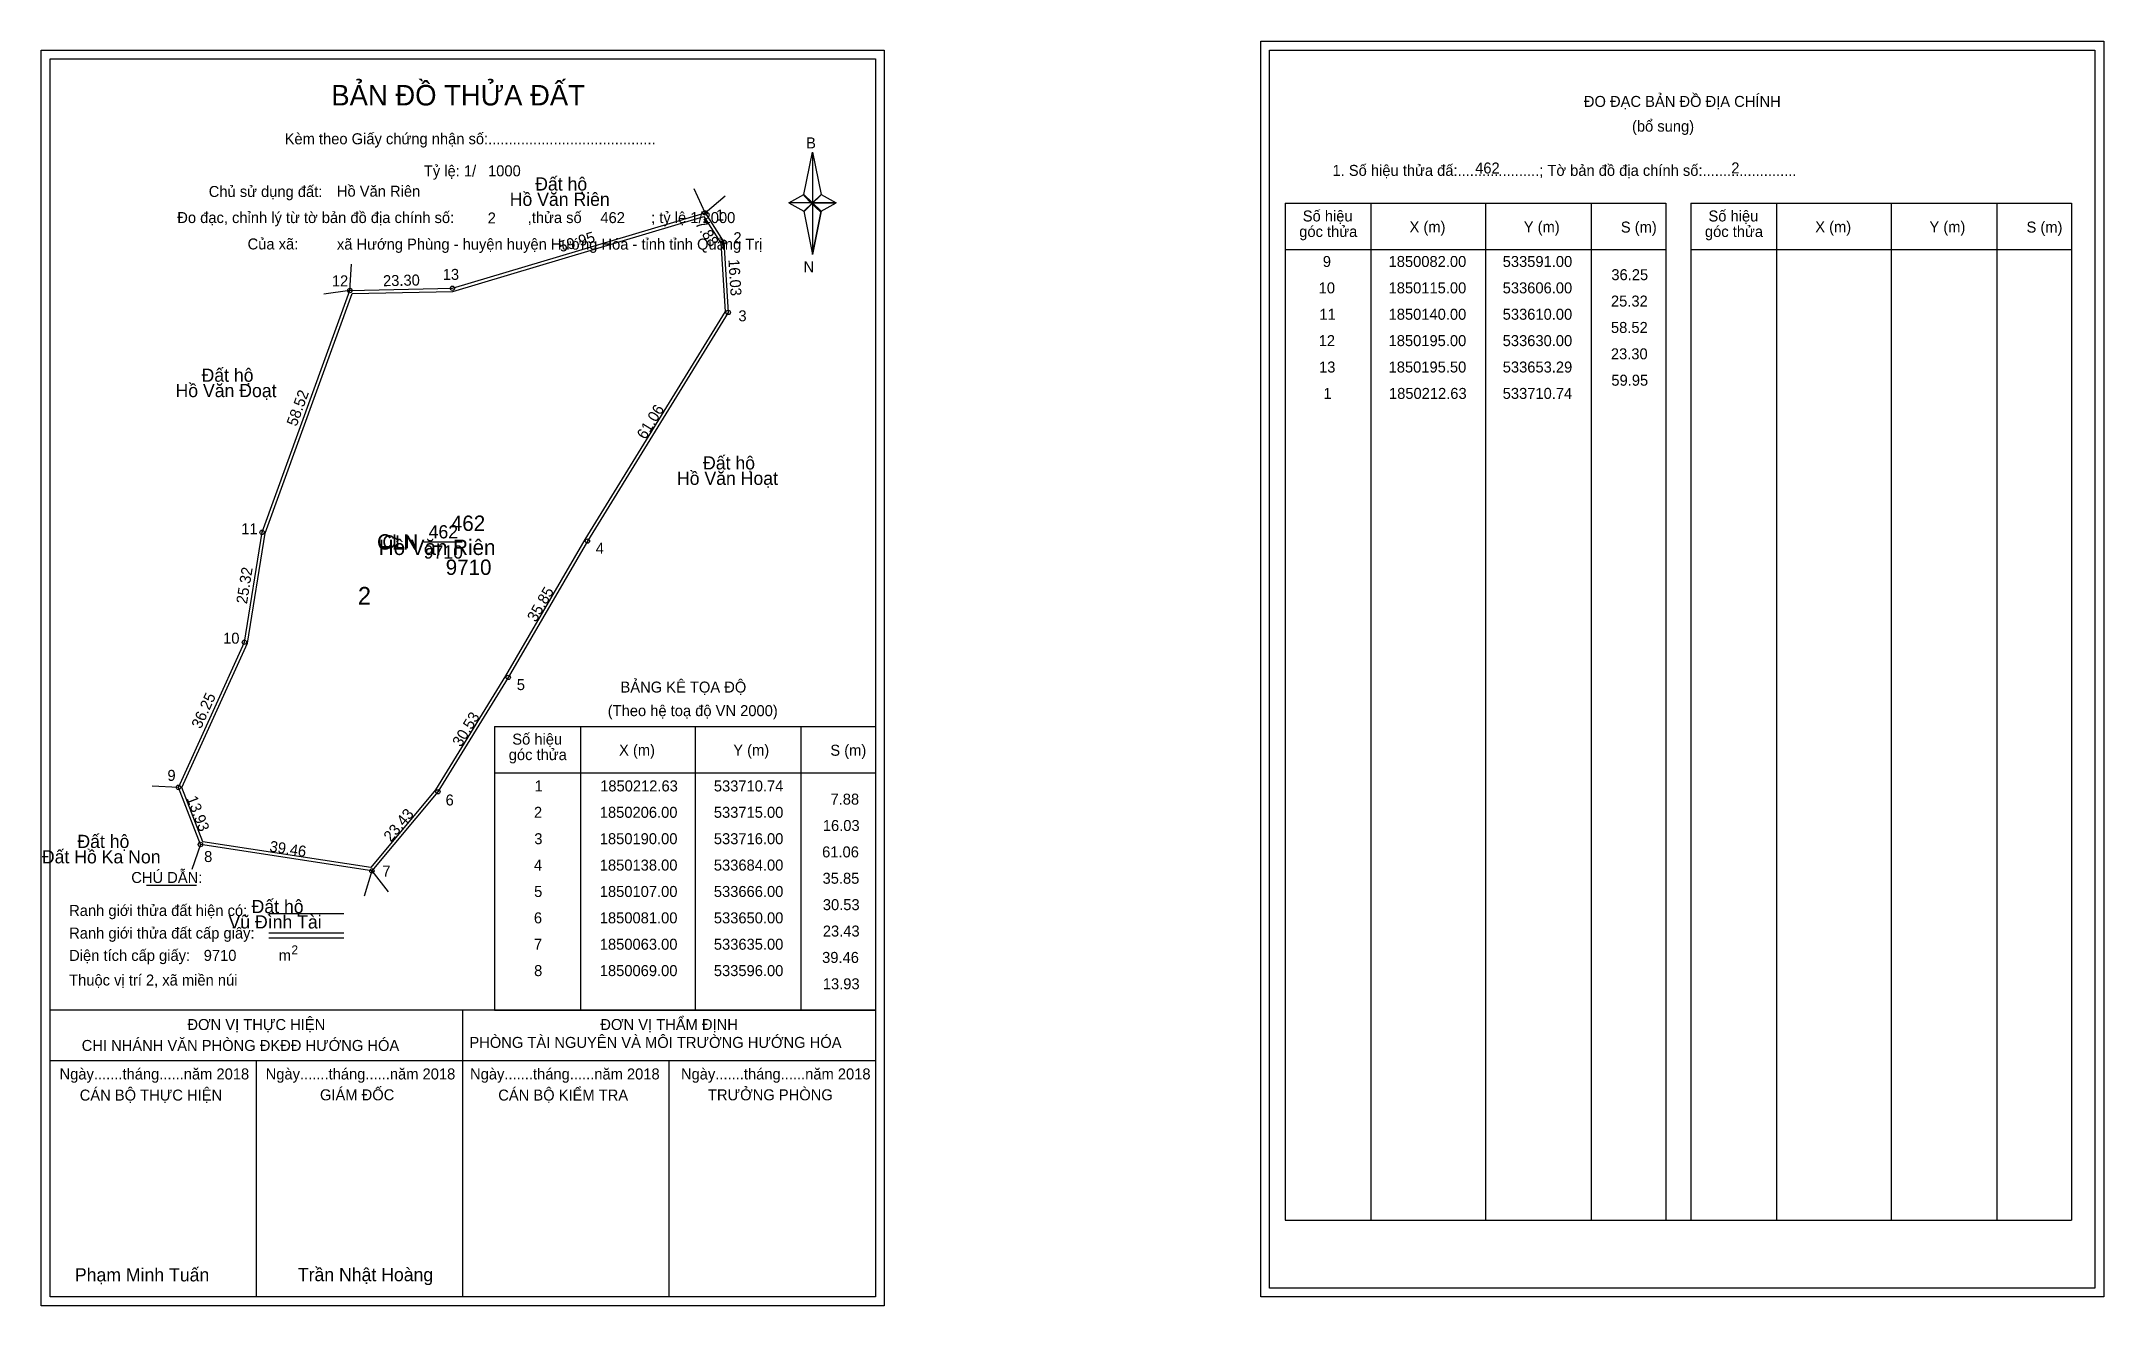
# Model space of a CAD drawing. Extents: x 533560 to 534029, y 1849964 to 1850252.
import ezdxf

# ---------------------------------------------------------------- set-up
doc = ezdxf.new("R2010")
doc.units = 0
for name, color, linetype in [('Level 1', 7, 'Continuous'), ('Level 10', 7, 'Continuous'), ('Level 11', 7, 'Continuous'), ('Level 13', 7, 'Continuous'), ('Level 2', 7, 'Continuous'), ('Level 27', 7, 'Continuous'), ('Level 3', 7, 'Continuous'), ('Level 36', 7, 'Continuous'), ('Level 4', 7, 'Continuous'), ('Level 49', 7, 'Continuous'), ('Level 5', 7, 'Continuous'), ('Level 53', 7, 'Continuous'), ('Level 55', 7, 'Continuous'), ('Level 6', 7, 'Continuous'), ('Level 63', 7, 'Continuous'), ('Level 7', 7, 'Continuous'), ('Level 9', 7, 'Continuous')]:
    doc.layers.add(name, color=color, linetype=linetype)

msp = doc.modelspace()

# ---------------------------------------------------------------- linework, layer by layer
at = {"layer": 'Level 1'}
for p, q in [((533839.12, 1850249.68), (533839.12, 1850249.68)), ((533561.8, 1850247.68), (533561.8, 1850247.68)), ((533733.22, 1850216.8), (533735.19, 1850226.44)), ((533735.19, 1850226.44), (533735.19, 1850214.91)), ((533735.19, 1850226.44), (533737.15, 1850216.8)), ((533729.77, 1850214.91), (533733.22, 1850216.8)), ((533733.22, 1850216.8), (533735.19, 1850214.91)), ((533735.04, 1850214.69), (533733.22, 1850216.58)), ((533737.01, 1850216.58), (533735.04, 1850214.69)), ((533735.04, 1850214.69), (533737.01, 1850216.58)), ((533737.15, 1850216.8), (533735.19, 1850214.91)), ((533735.19, 1850214.91), (533733.22, 1850213.07)), ((533735.04, 1850214.69), (533733.22, 1850212.85)), ((533733.22, 1850212.85), (533735.04, 1850214.69)), ((533733.22, 1850213.07), (533735.19, 1850203.21)), ((533737.01, 1850212.85), (533735.04, 1850214.69)), ((533735.19, 1850214.91), (533735.19, 1850203.21)), ((533735.19, 1850214.91), (533740.6, 1850214.91)), ((533735.19, 1850214.91), (533737.15, 1850213.07)), ((533737.15, 1850213.07), (533735.19, 1850203.21)), ((533737.15, 1850213.07), (533740.6, 1850214.91)), ((533842.65, 1850214.82), (533929.25, 1850214.82)), ((533862.24, 1849983.56), (533862.24, 1850214.82)), ((533888.31, 1849983.56), (533888.31, 1850214.82)), ((533912.29, 1850214.82), (533912.29, 1849983.56)), ((533929.25, 1850214.82), (533929.25, 1849983.56)), ((533934.91, 1850214.82), (534021.51, 1850214.82)), ((533954.5, 1849983.56), (533954.5, 1850214.82)), ((533980.57, 1849983.56), (533980.57, 1850214.82)), ((534004.54, 1850214.82), (534004.54, 1849983.56)), ((534021.51, 1850214.82), (534021.51, 1849983.56)), ((533842.65, 1850204.3), (533929.25, 1850204.3)), ((533934.91, 1850204.3), (534021.51, 1850204.3)), ((533662.89, 1850095.85), (533749.49, 1850095.85)), ((533682.48, 1850031.33), (533682.48, 1850095.85)), ((533708.55, 1850031.33), (533708.55, 1850095.85)), ((533732.52, 1850095.85), (533732.52, 1850031.33)), ((533662.89, 1850085.32), (533749.49, 1850085.32)), ((533583.71, 1850059.74), (533595.12, 1850059.74)), ((533611.58, 1850053.34), (533628.59, 1850053.34)), ((533611.58, 1850048.89), (533628.59, 1850048.89)), ((533611.58, 1850047.8), (533628.59, 1850047.8)), ((533668.62, 1850031.33), (533561.79, 1850031.33)), ((533749.49, 1850031.33), (533644.65, 1850031.33)), ((533655.64, 1849966.1), (533655.64, 1850031.33)), ((533662.89, 1850031.32), (533749.49, 1850031.32)), ((533749.49, 1850019.78), (533561.79, 1850019.78)), ((533608.72, 1849966.1), (533608.72, 1850019.78)), ((533702.57, 1849966.1), (533702.57, 1850019.78)), ((533842.65, 1849983.56), (534021.51, 1849983.56)), ((534026.82, 1849968.1), (534026.82, 1849968.1)), ((533749.49, 1849966.1), (533749.49, 1849966.1))]:
    msp.add_line(p, q, dxfattribs=at)
for points in [[(533733.22, 1850216.8), (533735.19, 1850226.44), (533735.19, 1850214.91)], [(533735.19, 1850214.91), (533737.15, 1850216.8), (533740.6, 1850214.91)], [(533729.77, 1850214.91), (533733.22, 1850213.07), (533735.19, 1850214.91)], [(533735.19, 1850214.91), (533735.19, 1850203.21), (533737.15, 1850213.07)]]:
    msp.add_lwpolyline(points, close=True, dxfattribs=at)
at = {"layer": 'Level 10'}
for points in [[(533635, 1850063), (533596, 1850069), (533591, 1850082), (533606, 1850115), (533610, 1850140), (533630, 1850195), (533653.29, 1850195.5), (533710.74, 1850212.63), (533715, 1850206), (533716, 1850190), (533684, 1850138), (533666, 1850107), (533650, 1850081)], [(533634.72, 1850063.75), (533596.51, 1850069.63), (533591.76, 1850081.98), (533606.68, 1850114.8), (533610.68, 1850139.82), (533630.49, 1850194.31), (533653.4, 1850194.8), (533710.44, 1850211.81), (533714.31, 1850205.77), (533715.29, 1850190.18), (533683.4, 1850138.36), (533665.4, 1850107.36), (533649.43, 1850081.41)]]:
    msp.add_lwpolyline(points, close=True, dxfattribs=at)
at = {"layer": 'Level 11'}
for centre in [(533710.74, 1850212.63), (533715, 1850206), (533630, 1850195), (533653.29, 1850195.5), (533716, 1850190), (533610, 1850140), (533684, 1850138), (533606, 1850115), (533666, 1850107), (533591, 1850082), (533650, 1850081), (533596, 1850069), (533635, 1850063), (533635, 1850063)]:
    msp.add_circle(centre, 0.5, dxfattribs=at)
at = {"layer": 'Level 27'}
for p, q in [((533710.74, 1850212.63), (533708.26, 1850218.1)), ((533710.74, 1850212.63), (533715.3, 1850216.53)), ((533630, 1850195), (533630.37, 1850200.99)), ((533630, 1850195), (533624.06, 1850194.17)), ((533591, 1850082), (533585.01, 1850082.3)), ((533596, 1850069), (533594.02, 1850063.34)), ((533635, 1850063), (533633.21, 1850057.27)), ((533635, 1850063), (533638.7, 1850058.27))]:
    msp.add_line(p, q, dxfattribs=at)
at = {"layer": 'Level 3'}
for p, q in [((533842.65, 1850214.82), (533842.65, 1849983.56)), ((533934.91, 1850214.82), (533934.91, 1849983.56)), ((533662.89, 1850095.85), (533662.89, 1850031.33))]:
    msp.add_line(p, q, dxfattribs=at)
at = {"layer": 'Level 63'}
for points in [[(533559.79, 1850249.68), (533751.49, 1850249.68), (533751.49, 1849964.1), (533559.79, 1849964.1)], [(533837.12, 1850251.68), (534028.82, 1850251.68), (534028.82, 1849966.1), (533837.12, 1849966.1)], [(533839.12, 1850249.68), (534026.82, 1850249.68), (534026.82, 1849968.1), (533839.12, 1849968.1)], [(533561.79, 1850247.68), (533749.49, 1850247.68), (533749.49, 1849966.1), (533561.79, 1849966.1)]]:
    msp.add_lwpolyline(points, close=True, dxfattribs=at)
at = {"layer": 'Level 9'}
msp.add_line((533646.77, 1850137.82), (533655.48, 1850137.82), dxfattribs=at)

# ---------------------------------------------------------------- texts
at = {"layer": 'Level 1'}
for s, height, p in [('BẢN ĐỒ THỬA ĐẤT', 4.6657, (533625.76, 1850237.08)), ('ĐO ĐẠC BẢN ĐỒ ĐỊA CHÍNH', 2.5, (533910.6, 1850236.74)), ('Kèm theo Giấy chứng nhận số:.........................................', 2.5, (533615.14, 1850228.25)), ('(bổ sung)', 2.5, (533921.54, 1850231.12)), ('B', 2.5, (533733.73, 1850227.31)), ('1. Số hiệu thửa đấ:....................; Tờ bản đồ địa chính số:.......................', 2.5, (533853.43, 1850221.06)), ('Chủ sử dụng đất:', 2.5, (533597.88, 1850216.26)), ('Đo đạc, chỉnh lý từ tờ bản đồ địa chính số:                  ,thửa số                 ; tỷ lệ 1/2000', 2.5, (533590.73, 1850210.33)), ('Số hiệu', 2.5, (533846.67, 1850210.69)), ('Số hiệu', 2.5, (533938.93, 1850210.69)), ('Của xã:', 2.5, (533606.72, 1850204.33)), ('góc thửa', 2.5, (533845.87, 1850207.16)), ('X (m)', 2.5, (533870.95, 1850208.22)), ('Y (m)', 2.5, (533896.93, 1850208.22)), ('S (m)', 2.5, (533919, 1850208.17)), ('góc thửa', 2.5, (533938.13, 1850207.16)), ('X (m)', 2.5, (533963.21, 1850208.22)), ('Y (m)', 2.5, (533989.18, 1850208.22)), ('S (m)', 2.5, (534011.26, 1850208.17)), ('N', 2.5, (533733.13, 1850199.14)), ('BẢNG KÊ TỌA ĐỘ', 2.5, (533691.52, 1850103.55)), ('(Theo hệ toạ độ VN 2000)', 2.5, (533688.62, 1850098.19)), ('Số hiệu', 2.5, (533666.91, 1850091.72)), ('góc thửa', 2.5, (533666.11, 1850088.19)), ('X (m)', 2.5, (533691.19, 1850089.24)), ('Y (m)', 2.5, (533717.16, 1850089.24)), ('S (m)', 2.5, (533739.24, 1850089.19)), ('CHÚ DẪN:', 2.5, (533580.27, 1850060.25)), ('Ranh giới thửa đất hiện có:', 2.5, (533566.14, 1850052.75)), ('Ranh giới thửa đất cấp giấy:', 2.5, (533566.14, 1850047.61)), ('Diện tích cấp giấy:', 2.5, (533566.14, 1850042.53)), ('m', 2.5, (533613.8, 1850042.55)), ('2', 2, (533616.7, 1850044.06)), ('Thuộc vị trí 2, xã miền núi', 2.5, (533566.14, 1850036.93)), ('ĐƠN VỊ THỰC HIỆN', 2.5, (533593.03, 1850026.81)), ('ĐƠN VỊ THẨM ĐỊNH', 2.5, (533686.93, 1850026.81)), ('CHI NHÁNH VĂN PHÒNG ĐKĐĐ HƯỚNG HÓA', 2.5, (533568.99, 1850022.05)), ('PHÒNG TÀI NGUYÊN VÀ MÔI TRƯỜNG HƯỚNG HÓA', 2.5, (533657.16, 1850022.74)), ('Ngày.......tháng......năm 2018', 2.5, (533563.96, 1850015.57)), ('Ngày.......tháng......năm 2018', 2.5, (533610.83, 1850015.57)), ('Ngày.......tháng......năm 2018', 2.5, (533657.31, 1850015.57)), ('Ngày.......tháng......năm 2018', 2.5, (533705.27, 1850015.57)), ('CÁN BỘ THỰC HIỆN', 2.5, (533568.54, 1850010.76)), ('GIÁM ĐỐC', 2.5, (533623.18, 1850010.82)), ('CÁN BỘ KIỂM TRA', 2.5, (533663.72, 1850010.76)), ('TRƯỞNG PHÒNG', 2.5, (533711.41, 1850010.82)), ('Phạm Minh Tuấn', 3, (533567.45, 1849969.64)), ('Trần Nhật Hoàng', 3, (533618.15, 1849969.69))]:
    msp.add_text(s, height=height, dxfattribs=at).set_placement(p)
at = {"layer": 'Level 11'}
msp.add_text('Tỷ lệ: 1/', height=2.5, dxfattribs=at).set_placement((533646.8, 1850220.94))
at = {"layer": 'Level 13'}
for s, p in [('462', (533647.89, 1850138.62)), ('CLN', (533637.38, 1850136.32)), ('9710', (533646.77, 1850134.02))]:
    msp.add_text(s, height=3, dxfattribs=at).set_placement(p)
at = {"layer": 'Level 2'}
msp.add_text('Hồ Văn Riên', height=3.5, dxfattribs=at).set_placement((533636.55, 1850134.84))
at = {"layer": 'Level 3'}
msp.add_text('CLN', height=3.5, dxfattribs=at).set_placement((533636.15, 1850136.06))
at = {"layer": 'Level 36'}
for s, p in [('Đất hộ', (533672.12, 1850217.73)), ('Hồ Văn Riên', (533666.33, 1850214.23)), ('Hồ Văn Đoạt', (533590.33, 1850170.74)), ('Đất hộ', (533596.25, 1850174.24)), ('Đất hộ', (533710.29, 1850154.29)), ('Hồ Văn Hoạt', (533704.36, 1850150.79)), ('Đất hộ', (533568.01, 1850068.21)), ('Đất Hồ Ka Non', (533559.94, 1850064.71)), ('Đất hộ', (533607.63, 1850053.4)), ('Vũ Đình Tài', (533602.38, 1850049.9))]:
    msp.add_text(s, height=3, dxfattribs=at).set_placement(p)
at = {"layer": 'Level 4'}
msp.add_text('462', height=3.5, dxfattribs=at).set_placement((533652.94, 1850140.31))
at = {"layer": 'Level 49'}
for s, rotation, p in [('7.88', 302.7221, (533708.4, 1850210.16)), ('59.95', 16.6031, (533677.92, 1850203.68)), ('23.30', 1.2299, (533637.54, 1850195.96)), ('16.03', 273.5763, (533716.05, 1850202.04)), ('58.52', 70.0169, (533617.85, 1850163.94)), ('61.06', 58.3925, (533697.18, 1850160.94)), ('25.32', 80.9097, (533606.57, 1850123.6)), ('35.85', 59.8586, (533672.28, 1850119.41)), ('36.25', 65.556, (533596.1, 1850095.16)), ('30.53', 58.3925, (533655.22, 1850091.01)), ('13.93', 291.0375, (533592.81, 1850079.52)), ('23.43', 50.1944, (533639.32, 1850069.44)), ('39.46', 351.2538, (533611.58, 1850067.41))]:
    msp.add_text(s, height=2.5, rotation=rotation, dxfattribs=at).set_placement(p)
at = {"layer": 'Level 5'}
msp.add_text('9710', height=3.5, dxfattribs=at).set_placement((533651.77, 1850130.31))
at = {"layer": 'Level 53'}
for s, p in [('9', (533851.23, 1850200.34)), ('1850082.00', (533866.19, 1850200.34)), ('533591.00', (533892.14, 1850200.34)), ('36.25', (533916.85, 1850197.34)), ('10', (533850.29, 1850194.34)), ('1850115.00', (533866.19, 1850194.34)), ('533606.00', (533892.14, 1850194.34)), ('25.32', (533916.76, 1850191.34)), ('11', (533850.45, 1850188.34)), ('1850140.00', (533866.19, 1850188.34)), ('533610.00', (533892.14, 1850188.34)), ('58.52', (533916.76, 1850185.34)), ('12', (533850.3, 1850182.34)), ('1850195.00', (533866.19, 1850182.34)), ('533630.00', (533892.14, 1850182.34)), ('13', (533850.38, 1850176.34)), ('1850195.50', (533866.19, 1850176.34)), ('533653.29', (533892.15, 1850176.34)), ('23.30', (533916.74, 1850179.34)), ('59.95', (533916.85, 1850173.34)), ('1', (533851.37, 1850170.34)), ('1850212.63', (533866.28, 1850170.34)), ('533710.74', (533892.14, 1850170.34)), ('1', (533671.99, 1850081.07)), ('1850212.63', (533686.9, 1850081.07)), ('533710.74', (533712.75, 1850081.07)), ('7.88', (533739.28, 1850078.07)), ('2', (533671.84, 1850075.07)), ('1850206.00', (533686.81, 1850075.07)), ('533715.00', (533712.75, 1850075.07)), ('3', (533671.92, 1850069.07)), ('1850190.00', (533686.81, 1850069.07)), ('533716.00', (533712.75, 1850069.07)), ('16.03', (533737.53, 1850072.07)), ('61.06', (533737.37, 1850066.07)), ('4', (533671.83, 1850063.07)), ('1850138.00', (533686.81, 1850063.07)), ('533684.00', (533712.75, 1850063.07)), ('35.85', (533737.47, 1850060.07)), ('5', (533671.88, 1850057.07)), ('1850107.00', (533686.81, 1850057.07)), ('533666.00', (533712.75, 1850057.07)), ('30.53', (533737.53, 1850054.07)), ('6', (533671.83, 1850051.07)), ('1850081.00', (533686.81, 1850051.07)), ('533650.00', (533712.75, 1850051.07)), ('7', (533671.84, 1850045.07)), ('1850063.00', (533686.81, 1850045.07)), ('533635.00', (533712.75, 1850045.07)), ('23.43', (533737.53, 1850048.07)), ('39.46', (533737.37, 1850042.07)), ('8', (533671.87, 1850039.07)), ('1850069.00', (533686.81, 1850039.07)), ('533596.00', (533712.75, 1850039.07)), ('13.93', (533737.53, 1850036.07))]:
    msp.add_text(s, height=2.5, dxfattribs=at).set_placement(p)
at = {"layer": 'Level 55'}
for s, height, p in [('463', 0.11, (533710.62, 1850212.52)), ('1', 0.4, (533710.63, 1850212.63)), ('0', 0.11, (533710.7, 1850212.52)), ('2', 0.4, (533714.86, 1850206)), ('463', 0.11, (533714.88, 1850205.89)), ('12', 0.4, (533629.72, 1850195)), ('461', 0.11, (533629.89, 1850194.89)), ('461', 0.11, (533629.89, 1850194.89)), ('0', 0.11, (533629.96, 1850194.89)), ('13', 0.4, (533653.02, 1850195.5)), ('0', 0.11, (533653.25, 1850195.39)), ('463', 0.11, (533715.88, 1850189.89)), ('3', 0.4, (533715.88, 1850190)), ('11', 0.4, (533609.74, 1850140)), ('461', 0.11, (533609.89, 1850139.89)), ('461', 0.11, (533609.89, 1850139.89)), ('4', 0.4, (533683.86, 1850138)), ('463', 0.11, (533683.88, 1850137.89)), ('10', 0.4, (533605.72, 1850115)), ('461', 0.11, (533605.89, 1850114.89)), ('461', 0.11, (533605.89, 1850114.89)), ('5', 0.4, (533665.87, 1850107)), ('463', 0.11, (533665.88, 1850106.89)), ('9', 0.4, (533590.86, 1850082)), ('461', 0.11, (533590.89, 1850081.89)), ('461', 0.11, (533590.89, 1850081.89)), ('0', 0.11, (533590.96, 1850081.89)), ('0', 0.11, (533590.96, 1850081.89)), ('6', 0.4, (533649.86, 1850081)), ('463', 0.11, (533649.88, 1850080.89)), ('466', 0.11, (533595.88, 1850068.89)), ('8', 0.4, (533595.87, 1850069)), ('0', 0.11, (533595.96, 1850068.89)), ('0', 0.11, (533595.96, 1850068.89)), ('466', 0.11, (533634.88, 1850062.89)), ('7', 0.4, (533634.87, 1850063)), ('463', 0.11, (533634.88, 1850062.89))]:
    msp.add_text(s, height=height, dxfattribs=at).set_placement(p)
at = {"layer": 'Level 6'}
for s, p in [('1000', (533661.4, 1850220.96)), ('462', (533885.88, 1850221.6)), ('2', (533944.12, 1850221.62)), ('Hồ Văn Riên', (533627.02, 1850216.33)), ('2', (533661.32, 1850210.24)), ('462', (533686.95, 1850210.32)), ('xã Hướng Phùng - huyện huyện Hướng Hóa - tỉnh tỉnh Quảng Trị', (533627.03, 1850204.29)), ('9710', (533596.74, 1850042.53))]:
    msp.add_text(s, height=2.5, dxfattribs=at).set_placement(p)
at = {"layer": 'Level 7'}
msp.add_text('2', height=4, dxfattribs=at).set_placement((533631.81, 1850123.58))
at = {"layer": 'Level 9'}
for s, p in [('1', (533713.21, 1850210.91)), ('2', (533717.19, 1850205.75)), ('12', (533625.88, 1850195.93)), ('13', (533651.1, 1850197.41)), ('3', (533718.33, 1850187.98)), ('11', (533605.28, 1850139.55)), ('4', (533685.89, 1850135.11)), ('10', (533601.15, 1850114.67)), ('5', (533667.94, 1850104.11)), ('9', (533588.49, 1850083.48)), ('6', (533651.75, 1850077.88)), ('8', (533596.83, 1850065.01)), ('7', (533637.36, 1850061.7))]:
    msp.add_text(s, height=2.5, dxfattribs=at).set_placement(p)

doc.saveas('drawing.dxf')
